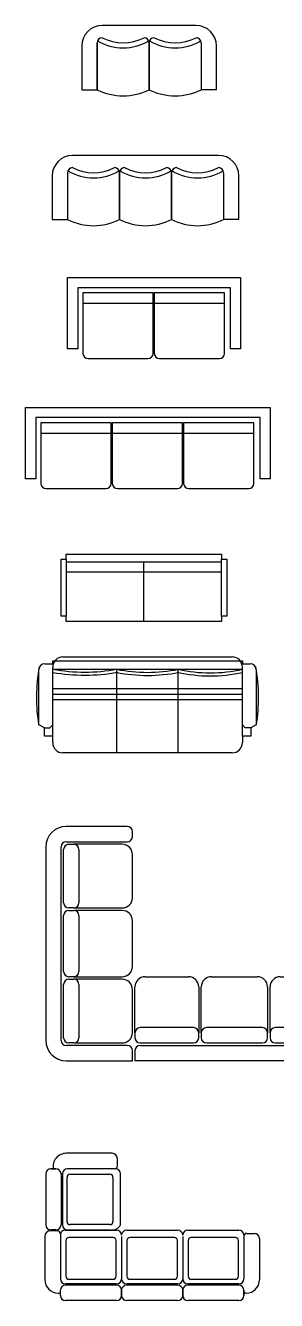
# Model space of a CAD drawing. Header units: millimetres. Extents: x -4017 to 59953, y -688 to 66564.
# Drawn here: x 7729 to 10190, y 53649 to 66165 of the extents above; entities that cross this region are included whole.
import ezdxf

# ---------------------------------------------------------------- set-up
doc = ezdxf.new("R2010")
doc.units = ezdxf.units.MM
doc.layers.add('www.cad-blocks.net', color=7, linetype='Continuous')

# ---------------------------------------------------------------- blocks, each defined once
blk = doc.blocks.new('A$C16D51D41')
for p, q in [((1.12, 0.69, -343.199), (0.2, 0.69, -343.199)), ((0.15, 0.52, -343.199), (0.15, 0.06, -343.199)), ((0.15, 0.06, -343.199), (0.15, 0.52, -343.199)), ((0.15, 0.52, -343.199), (0.15, 0.06, -343.199)), ((0.66, 0.06, -343.199), (0.66, 0.52, -343.199)), ((0.66, 0.52, -343.199), (0.66, 0.06, -343.199)), ((1.17, 0.52, -343.199), (1.17, 0.06, -343.199)), ((0, 0.49, -343.199), (0, 0.06, -343.199)), ((1.32, 0.06, -343.199), (1.32, 0.49, -343.199)), ((0, 0.06, -343.199), (0.15, 0.06, -343.199)), ((1.32, 0.06, -343.199), (1.17, 0.06, -343.199))]:
    blk.add_line(p, q)
for centre, radius, start, end in [((0.2, 0.49, -343.199), 0.2, 90, 180), ((1.12, 0.49, -343.199), 0.2, 0, 90), ((0.2, 0.52, -343.199), 0.05, 90, 180), ((0.405, 0.965, -343.199), 0.495, 239.4911, 300.5089), ((0.405, 0.965, -343.199), 0.445, 242.5861, 297.4139), ((0.61, 0.52, -343.199), 0.05, 0, 90), ((0.71, 0.52, -343.199), 0.05, 90, 180), ((0.915, 0.965, -343.199), 0.495, 239.4911, 300.5089), ((0.915, 0.965, -343.199), 0.445, 242.5861, 297.4139), ((1.12, 0.52, -343.199), 0.05, 0, 90), ((0.405, 0.572, -343.199), 0.572, 243.519, 296.481), ((0.915, 0.572, -343.199), 0.572, 243.519, 296.481)]:
    blk.add_arc(centre, radius, start, end)
blk = doc.blocks.new('A$C508C5FA5')
for p, q in [((1.63, 0.69, -343.199), (0.2, 0.69, -343.199)), ((0.15, 0.52, -343.199), (0.15, 0.06, -343.199)), ((0.66, 0.52, -343.199), (0.66, 0.06, -343.199)), ((0.66, 0.06, -343.199), (0.66, 0.52, -343.199)), ((1.17, 0.52, -343.199), (1.17, 0.06, -343.199)), ((1.17, 0.06, -343.199), (1.17, 0.52, -343.199)), ((1.68, 0.52, -343.199), (1.68, 0.06, -343.199)), ((0, 0.49, -343.199), (0, 0.06, -343.199)), ((1.83, 0.06, -343.199), (1.83, 0.49, -343.199)), ((0, 0.06, -343.199), (0.15, 0.06, -343.199)), ((1.83, 0.06, -343.199), (1.68, 0.06, -343.199))]:
    blk.add_line(p, q)
for centre, radius, start, end in [((0.2, 0.49, -343.199), 0.2, 90, 180), ((1.63, 0.49, -343.199), 0.2, 0, 90), ((0.2, 0.52, -343.199), 0.05, 90, 180), ((0.405, 0.965, -343.199), 0.495, 239.4911, 300.5089), ((0.405, 0.965, -343.199), 0.445, 242.5861, 297.4139), ((0.61, 0.52, -343.199), 0.05, 0, 90), ((0.71, 0.52, -343.199), 0.05, 90, 180), ((0.915, 0.965, -343.199), 0.495, 239.4911, 300.5089), ((0.915, 0.965, -343.199), 0.445, 242.5861, 297.4139), ((1.12, 0.52, -343.199), 0.05, 0, 90), ((1.22, 0.52, -343.199), 0.05, 90, 180), ((1.425, 0.965, -343.199), 0.495, 239.4911, 300.5089), ((1.425, 0.965, -343.199), 0.445, 242.5861, 297.4139), ((1.63, 0.52, -343.199), 0.05, 0, 90), ((0.405, 0.572, -343.199), 0.572, 243.519, 296.481), ((0.915, 0.572, -343.199), 0.572, 243.519, 296.481), ((1.425, 0.572, -343.199), 0.572, 243.519, 296.481)]:
    blk.add_arc(centre, radius, start, end)
blk = doc.blocks.new('A$C385611F7')
for p, q in [((0, 0.096), (0, 0.796)), ((0, 0.796), (1.697, 0.796)), ((1.697, 0.796), (1.697, 0.096)), ((0.1, 0.696), (0.1, 0.096)), ((1.597, 0.696), (0.1, 0.696)), ((0.839, 0.645), (0.151, 0.645)), ((0.151, 0.645), (0.151, 0.05)), ((0.839, 0.05), (0.839, 0.645)), ((0.851, 0.645), (0.851, 0.05)), ((1.539, 0.645), (0.851, 0.645)), ((1.539, 0.05), (1.539, 0.645)), ((1.597, 0.096), (1.597, 0.696)), ((0.151, 0.544), (0.839, 0.544)), ((0.851, 0.544), (1.539, 0.544)), ((0.1, 0.096), (0, 0.096)), ((0.201, 0), (0.789, 0)), ((0.901, 0), (1.489, 0)), ((1.697, 0.096), (1.597, 0.096))]:
    blk.add_line(p, q)
for centre, start, end in [((0.201, 0.05), 180, 270), ((0.789, 0.05), 270, 0), ((0.901, 0.05), 180, 270), ((1.489, 0.05), 270, 0)]:
    blk.add_arc(centre, 0.05, start, end)
blk = doc.blocks.new('A$C6DEB70CC')
for p, q in [((0, 0.796), (2.4, 0.796)), ((0, 0.096), (0, 0.796)), ((2.4, 0.796), (2.4, 0.096)), ((2.3, 0.696), (0.1, 0.696)), ((0.1, 0.696), (0.1, 0.096)), ((0.151, 0.645), (0.151, 0.05)), ((0.839, 0.645), (0.151, 0.645)), ((0.839, 0.05), (0.839, 0.645)), ((0.851, 0.645), (0.851, 0.05)), ((1.539, 0.645), (0.851, 0.645)), ((1.539, 0.05), (1.539, 0.645)), ((2.239, 0.645), (1.551, 0.645)), ((1.551, 0.645), (1.551, 0.05)), ((2.239, 0.05), (2.239, 0.645)), ((2.3, 0.096), (2.3, 0.696)), ((0.151, 0.544), (0.839, 0.544)), ((0.851, 0.544), (1.539, 0.544)), ((1.551, 0.544), (2.239, 0.544)), ((0.1, 0.096), (0, 0.096)), ((2.4, 0.096), (2.3, 0.096)), ((0.201, 0), (0.789, 0)), ((0.901, 0), (1.489, 0)), ((1.601, 0), (2.189, 0))]:
    blk.add_line(p, q)
for centre, start, end in [((0.201, 0.05), 180, 270), ((0.789, 0.05), 270, 0), ((0.901, 0.05), 180, 270), ((1.489, 0.05), 270, 0), ((1.601, 0.05), 180, 270), ((2.189, 0.05), 270, 0)]:
    blk.add_arc(centre, 0.05, start, end)
blk = doc.blocks.new('A$C31C76280')
for p, q in [((0.051, 0.61), (0.051, 0.66)), ((0.051, 0.66), (1.575, 0.66)), ((1.575, 0.66), (1.575, 0.61)), ((0, 0.051), (0, 0.61)), ((0, 0.61), (0.051, 0.61)), ((0.051, 0.61), (0.051, 0.051)), ((0.051, 0.584), (1.575, 0.584)), ((0.813, 0), (0.813, 0.584)), ((1.575, 0.051), (1.575, 0.61)), ((1.575, 0.61), (1.626, 0.61)), ((1.626, 0.61), (1.626, 0.051)), ((1.575, 0.483), (0.051, 0.483)), ((0.051, 0.051), (0, 0.051)), ((0.051, 0), (0.051, 0.051)), ((1.575, 0), (0.051, 0)), ((1.575, 0.051), (1.575, 0)), ((1.626, 0.051), (1.575, 0.051))]:
    blk.add_line(p, q)
blk = doc.blocks.new('A$C748F66D0')
at = {"linetype": 'ByBlock'}
for p, q in [((0.159, 0.875), (0.159, 0.903)), ((0.159, 0.903), (2.019, 0.903)), ((0.259, 0.942), (1.919, 0.942)), ((2.019, 0.903), (2.019, 0.875)), ((0.022, 0.274), (0.022, 0.815)), ((0.082, 0.875), (0.159, 0.875)), ((0.159, 0.274), (0.159, 0.842)), ((0.159, 0.821), (2.019, 0.821)), ((0.788, 0), (0.788, 0.821)), ((1.39, 0), (1.39, 0.821)), ((2.019, 0.875), (2.096, 0.875)), ((2.019, 0.274), (2.019, 0.842)), ((2.156, 0.815), (2.156, 0.274)), ((2.019, 0.629), (0.159, 0.629)), ((2.019, 0.574), (0.159, 0.574)), ((2.019, 0.52), (0.159, 0.52)), ((0.077, 0.246), (0.022, 0.274)), ((0.132, 0.246), (0.159, 0.274)), ((0.159, 0.164), (0.159, 0.274)), ((2.019, 0.164), (2.019, 0.274)), ((2.047, 0.246), (2.019, 0.274)), ((2.156, 0.274), (2.101, 0.246)), ((0.077, 0.246), (0.132, 0.246)), ((0.077, 0.164), (0.077, 0.246)), ((0.159, 0.164), (0.077, 0.164)), ((0.159, 0.1), (0.159, 0.164)), ((2.101, 0.164), (2.019, 0.164)), ((2.019, 0.164), (2.019, 0.1)), ((2.101, 0.246), (2.047, 0.246)), ((2.101, 0.246), (2.101, 0.164)), ((1.919, 0), (0.259, 0))]:
    blk.add_line(p, q, dxfattribs=at)
for centre, radius, start, end in [((0.259, 0.842), 0.1, 90, 180), ((1.919, 0.842), 0.1, 360, 90), ((0.082, 0.815), 0.06, 90, 180), ((2.096, 0.815), 0.06, 360, 90), ((0.259, 0.1), 0.1, 180, 270), ((1.919, 0.1), 0.1, 270, 360)]:
    blk.add_arc(centre, radius, start, end, dxfattribs=at)
for centre, radius, start, end in [((1.703, 0.542), 1.703, 169.7808, 189.1573), ((0.474, 2.622), 1.829, 260.0955, 279.9045), ((0.474, 2.622), 1.859, 260.2569, 279.9045), ((1.089, 2.319), 1.559, 258.6463, 281.3536), ((1.089, 2.319), 1.529, 258.6463, 281.3536), ((1.705, 2.195), 1.44, 257.1095, 282.6174), ((1.705, 2.195), 1.41, 257.1095, 282.8904), ((0.475, 0.542), 1.703, 350.8427, 10.2192)]:
    blk.add_arc(centre, radius, start, end)
blk = doc.blocks.new('A$C611E44E9')
for p, q in [((0.661, 1.445), (0.21, 1.445)), ((0.711, 1.322), (0.711, 1.395)), ((0.108, 1.293), (0.058, 1.293)), ((0.058, 1.292), (0.108, 1.292)), ((0.681, 1.292), (0.221, 1.292)), ((0.681, 1.292), (0.221, 1.292)), ((0.681, 1.292), (0.221, 1.292)), ((0.008, 1.242), (0.008, 0.742)), ((0.158, 1.242), (0.158, 0.742)), ((0.171, 1.242), (0.171, 0.742)), ((0.217, 0.775), (0.217, 1.209)), ((0.247, 1.239), (0.637, 1.239)), ((0.667, 1.209), (0.667, 0.775)), ((0.742, 0.742), (0.742, 1.242)), ((0, 0.633), (0, 0.202)), ((0.122, 0.683), (0.05, 0.683)), ((0.108, 0.693), (0.058, 0.693)), ((0.058, 0.692), (0.108, 0.692)), ((0.152, 0.653), (0.152, 0.212)), ((0.202, 0.69), (0.702, 0.69)), ((0.637, 0.692), (0.221, 0.692)), ((0.637, 0.692), (0.221, 0.692)), ((0.637, 0.745), (0.247, 0.745)), ((0.752, 0.629), (0.752, 0.212)), ((0.752, 0.629), (0.752, 0.212)), ((0.802, 0.69), (1.302, 0.69)), ((1.352, 0.629), (1.352, 0.212)), ((1.352, 0.629), (1.352, 0.212)), ((1.402, 0.69), (1.902, 0.69)), ((1.952, 0.629), (1.952, 0.212)), ((1.952, 0.629), (1.952, 0.212)), ((1.982, 0.659), (2.054, 0.659)), ((0.205, 0.589), (0.205, 0.238)), ((0.669, 0.619), (0.235, 0.619)), ((0.699, 0.238), (0.699, 0.589)), ((0.805, 0.589), (0.805, 0.238)), ((1.269, 0.619), (0.835, 0.619)), ((1.299, 0.238), (1.299, 0.589)), ((1.405, 0.589), (1.405, 0.238)), ((1.869, 0.619), (1.435, 0.619)), ((1.899, 0.238), (1.899, 0.589)), ((2.104, 0.609), (2.104, 0.202)), ((0.702, 0.162), (0.202, 0.162)), ((0.702, 0.15), (0.202, 0.15)), ((0.235, 0.208), (0.669, 0.208)), ((1.302, 0.162), (0.802, 0.162)), ((1.302, 0.15), (0.802, 0.15)), ((0.835, 0.208), (1.269, 0.208)), ((1.902, 0.162), (1.402, 0.162)), ((1.902, 0.15), (1.402, 0.15)), ((1.435, 0.208), (1.869, 0.208)), ((0.13, 0.072), (0.15, 0.072)), ((0.152, 0.05), (0.152, 0.1)), ((0.702, 0), (0.202, 0)), ((0.752, 0.1), (0.752, 0.05)), ((0.752, 0.05), (0.752, 0.1)), ((1.302, 0), (0.802, 0)), ((1.352, 0.1), (1.352, 0.05)), ((1.352, 0.05), (1.352, 0.1)), ((1.902, 0), (1.402, 0)), ((1.952, 0.1), (1.952, 0.05)), ((1.952, 0.05), (1.952, 0.1)), ((1.974, 0.072), (1.954, 0.072))]:
    blk.add_line(p, q)
for centre, radius, start, end in [((0.21, 1.315), 0.13, 90, 189.8614), ((0.661, 1.395), 0.05, 0, 90), ((0.058, 1.242), 0.05, 90, 180), ((0.108, 1.242), 0.05, 0, 90), ((0.221, 1.242), 0.05, 90, 180), ((0.681, 1.322), 0.03, 270, 0), ((0.692, 1.242), 0.05, 0, 90), ((0.247, 1.209), 0.03, 90, 180), ((0.637, 1.209), 0.03, 0, 90), ((0.247, 0.775), 0.03, 180, 270), ((0.637, 0.775), 0.03, 270, 0), ((0.05, 0.633), 0.05, 90, 180), ((0.058, 0.742), 0.05, 180, 270), ((0.108, 0.742), 0.05, 270, 0), ((0.122, 0.653), 0.03, 0, 90), ((0.198, 0.644), 0.0458, 84.6649, 178.9903), ((0.221, 0.742), 0.05, 180, 270), ((0.653, 0.796), 0.104, 267.2489, 328.8794), ((0.702, 0.64), 0.05, 0, 90), ((0.802, 0.64), 0.05, 90, 180), ((1.302, 0.64), 0.05, 0, 90), ((1.402, 0.64), 0.05, 90, 180), ((1.902, 0.64), 0.05, 0, 90), ((1.982, 0.629), 0.03, 90, 180), ((2.054, 0.609), 0.05, 0, 90), ((0.235, 0.589), 0.03, 90, 180), ((0.669, 0.589), 0.03, 0, 90), ((0.835, 0.589), 0.03, 90, 180), ((1.269, 0.589), 0.03, 0, 90), ((1.435, 0.589), 0.03, 90, 180), ((1.869, 0.589), 0.03, 0, 90), ((0.13, 0.202), 0.13, 180, 270), ((0.202, 0.212), 0.05, 180, 270), ((0.202, 0.1), 0.05, 90, 180), ((0.235, 0.238), 0.03, 180, 270), ((0.669, 0.238), 0.03, 270, 0), ((0.702, 0.212), 0.05, 270, 0), ((0.702, 0.1), 0.05, 0, 90), ((0.802, 0.212), 0.05, 180, 270), ((0.802, 0.1), 0.05, 90, 180), ((0.835, 0.238), 0.03, 180, 270), ((1.269, 0.238), 0.03, 270, 0), ((1.302, 0.212), 0.05, 270, 0), ((1.302, 0.1), 0.05, 0, 90), ((1.402, 0.212), 0.05, 180, 270), ((1.402, 0.1), 0.05, 90, 180), ((1.435, 0.238), 0.03, 180, 270), ((1.869, 0.238), 0.03, 270, 0), ((1.902, 0.212), 0.05, 270, 0), ((1.902, 0.1), 0.05, 0, 90), ((1.974, 0.202), 0.13, 270, 0), ((0.202, 0.05), 0.05, 180, 270), ((0.702, 0.05), 0.05, 270, 0), ((0.802, 0.05), 0.05, 180, 270), ((1.302, 0.05), 0.05, 270, 0), ((1.402, 0.05), 0.05, 180, 270), ((1.902, 0.05), 0.05, 270, 0)]:
    blk.add_arc(centre, radius, start, end)
blk = doc.blocks.new('A$C2AFA021D')
for p, q in [((0.8, 2.3), (0.2, 2.3)), ((0.2, 2.15), (0.8, 2.15)), ((0.85, 2.2), (0.85, 2.25)), ((0, 2.1), (0, 0.2)), ((0.15, 0.2), (0.15, 2.1)), ((0.175, 1.55), (0.175, 2.075)), ((0.225, 2.125), (0.275, 2.125)), ((0.75, 2.125), (0.275, 2.125)), ((0.325, 2.075), (0.325, 1.55)), ((0.85, 1.6), (0.85, 2.025)), ((0.175, 0.875), (0.175, 1.425)), ((0.275, 1.5), (0.225, 1.5)), ((0.225, 1.475), (0.275, 1.475)), ((0.275, 1.5), (0.75, 1.5)), ((0.75, 1.475), (0.275, 1.475)), ((0.325, 1.425), (0.325, 0.875)), ((0.85, 0.925), (0.85, 1.375)), ((0.275, 0.825), (0.225, 0.825)), ((0.225, 0.8), (0.275, 0.8)), ((0.275, 0.825), (0.75, 0.825)), ((0.75, 0.8), (0.275, 0.8)), ((0.975, 0.825), (1.4, 0.825)), ((1.625, 0.825), (2.075, 0.825)), ((2.3, 0.825), (2.725, 0.825)), ((2.85, 0.2), (2.85, 0.775)), ((2.9, 0.825), (2.95, 0.825)), ((3, 0.775), (3, 0.2)), ((0.175, 0.225), (0.175, 0.75)), ((0.325, 0.75), (0.325, 0.225)), ((0.85, 0.275), (0.85, 0.7)), ((0.875, 0.275), (0.875, 0.725)), ((1.5, 0.725), (1.5, 0.275)), ((1.525, 0.275), (1.525, 0.725)), ((2.175, 0.725), (2.175, 0.275)), ((2.2, 0.275), (2.2, 0.725)), ((2.825, 0.725), (2.825, 0.275)), ((0.875, 0.275), (0.875, 0.225)), ((1.45, 0.325), (0.925, 0.325)), ((1.5, 0.225), (1.5, 0.275)), ((1.525, 0.275), (1.525, 0.225)), ((2.125, 0.325), (1.575, 0.325)), ((2.175, 0.225), (2.175, 0.275)), ((2.2, 0.275), (2.2, 0.225)), ((2.775, 0.325), (2.25, 0.325)), ((2.825, 0.225), (2.825, 0.275)), ((0.8, 0.15), (0.2, 0.15)), ((0.275, 0.175), (0.225, 0.175)), ((0.275, 0.175), (0.75, 0.175)), ((0.925, 0.175), (1.45, 0.175)), ((0.925, 0.15), (2.8, 0.15)), ((1.575, 0.175), (2.125, 0.175)), ((2.25, 0.175), (2.775, 0.175)), ((0.85, 0), (0.85, 0.1)), ((0.875, 0.1), (0.875, 0)), ((0.2, 0), (0.85, 0)), ((2.8, 0), (0.875, 0))]:
    blk.add_line(p, q)
for centre, radius, start, end in [((0.2, 2.1), 0.2, 90, 180), ((0.8, 2.25), 0.05, 0, 90), ((0.2, 2.1), 0.05, 90, 180), ((0.8, 2.2), 0.05, 270, 0), ((0.225, 2.075), 0.05, 90, 180), ((0.275, 2.075), 0.05, 0, 90), ((0.75, 2.025), 0.1, 0, 90), ((0.225, 1.55), 0.05, 180, 270), ((0.275, 1.55), 0.05, 270, 0), ((0.75, 1.6), 0.1, 270, 0), ((0.225, 1.425), 0.05, 90, 180), ((0.275, 1.425), 0.05, 0, 90), ((0.75, 1.375), 0.1, 360, 90), ((0.75, 0.925), 0.1, 270, 0), ((0.225, 0.875), 0.05, 180, 270), ((0.225, 0.75), 0.05, 90, 180), ((0.275, 0.875), 0.05, 270, 0), ((0.275, 0.75), 0.05, 0, 90), ((0.75, 0.7), 0.1, 0, 90), ((0.975, 0.725), 0.1, 90, 180), ((1.4, 0.725), 0.1, 0, 90), ((1.625, 0.725), 0.1, 90, 180), ((2.075, 0.725), 0.1, 0, 90), ((2.3, 0.725), 0.1, 90, 180), ((2.725, 0.725), 0.1, 0, 90), ((2.9, 0.775), 0.05, 90, 180), ((2.95, 0.775), 0.05, 0, 90), ((0.75, 0.275), 0.1, 270, 0), ((0.925, 0.275), 0.05, 90, 180), ((1.45, 0.275), 0.05, 360, 90), ((1.575, 0.275), 0.05, 90, 180), ((2.125, 0.275), 0.05, 360, 90), ((2.25, 0.275), 0.05, 90, 180), ((2.775, 0.275), 0.05, 360, 90), ((0.2, 0.2), 0.2, 180, 270), ((0.2, 0.2), 0.05, 180, 270), ((0.225, 0.225), 0.05, 180, 270), ((0.275, 0.225), 0.05, 270, 0), ((0.8, 0.1), 0.05, 0, 90), ((0.925, 0.225), 0.05, 180, 270), ((0.925, 0.1), 0.05, 90, 180), ((1.45, 0.225), 0.05, 270, 0), ((1.575, 0.225), 0.05, 180, 270), ((2.125, 0.225), 0.05, 270, 0), ((2.25, 0.225), 0.05, 180, 270), ((2.775, 0.225), 0.05, 270, 0), ((2.8, 0.2), 0.2, 270, 0), ((2.8, 0.2), 0.05, 270, 0)]:
    blk.add_arc(centre, radius, start, end)

msp = doc.modelspace()

# ---------------------------------------------------------------- block references
at = {"xscale": 1000, "yscale": 1000, "zscale": 1000}
for name, p in [('A$C16D51D41', (8281.3, 65474.7, 343199)), ('A$C508C5FA5', (7990.9, 64199.7)), ('A$C385611F7', (8141.1, 62894.7)), ('A$C31C76280', (8077.5, 60314.7)), ('A$C748F66D0', (7836.5, 59024.7)), ('A$C2AFA021D', (7927.4, 56002.1)), ('A$C611E44E9', (7919, 53648.6))]:
    msp.add_blockref(name, p, dxfattribs=at)
at = {"layer": 'www.cad-blocks.net', "color": 155, "true_color": 0x546d8e, "xscale": 1000, "yscale": 1000, "zscale": 1000}
msp.add_blockref('A$C6DEB70CC', (7728.9, 61619.7, -343199), dxfattribs=at)

doc.saveas('drawing.dxf')
